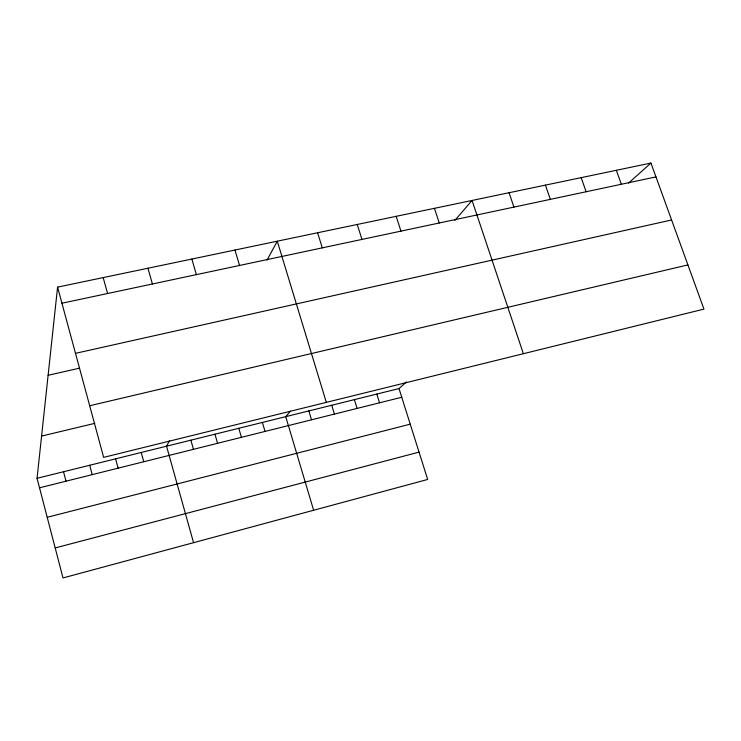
<?xml version="1.0" encoding="UTF-8"?>
<svg xmlns="http://www.w3.org/2000/svg" width="741" height="741" viewBox="0 0 741 741"><rect width="100%" height="100%" fill="white"/><g stroke="black" fill="none" stroke-linecap="round" stroke-linejoin="round"><path stroke-width="1.11" d="M406.355 381.995L399.01 388.571L427.668 479.455L63.004 577.943L37.05 478.306L57.576 287.128L650.941 163.057L703.95 309.108L103.657 457.373L57.576 287.128M169.67 440.413L166.54 446.202L193.558 542.681M267.047 260.119L277.273 241.195L326.336 402.372M290.416 411.218L285.73 416.655L313.628 510.253M454.835 220.457L472.063 200.459L523.368 353.707M628.563 183.092L650.941 163.057M55.195 547.942L419.045 452.112M47.211 517.301L410.236 424.167M39.523 487.81L401.742 397.25M37.05 478.306L399.01 388.571M41.579 436.079L94.774 423.352M89.68 405.753L687.907 264.917M48.109 375.289L79.352 368.194M75.499 353.346L671.596 219.975M61.929 303.226L655.97 176.904M616.345 170.291L621.347 184.268M581.176 177.645L586.14 191.762M545.413 185.13L550.35 199.366M509.048 192.734L513.948 207.109M434.448 208.332L439.265 222.985M396.176 216.335L400.955 231.136M357.227 224.477L361.969 239.426M376.808 394.073L379.531 402.808M317.602 232.757L322.298 247.865M354.374 399.631L357.088 408.421M331.727 405.253L334.423 414.08M308.849 410.922L311.526 419.804M234.953 250.041L239.547 265.454M262.379 422.444L265.028 431.438M191.854 259.054L196.393 274.633M238.787 428.289L241.427 437.338M214.955 434.198L217.576 443.303M147.941 268.233L152.414 283.979M190.872 440.163L193.475 449.324M103.184 277.588L107.602 293.51M141.207 452.482L143.763 461.754M115.587 458.827L118.134 468.164M89.698 465.246L92.217 474.638M63.522 471.739L66.014 481.187"/></g></svg>
